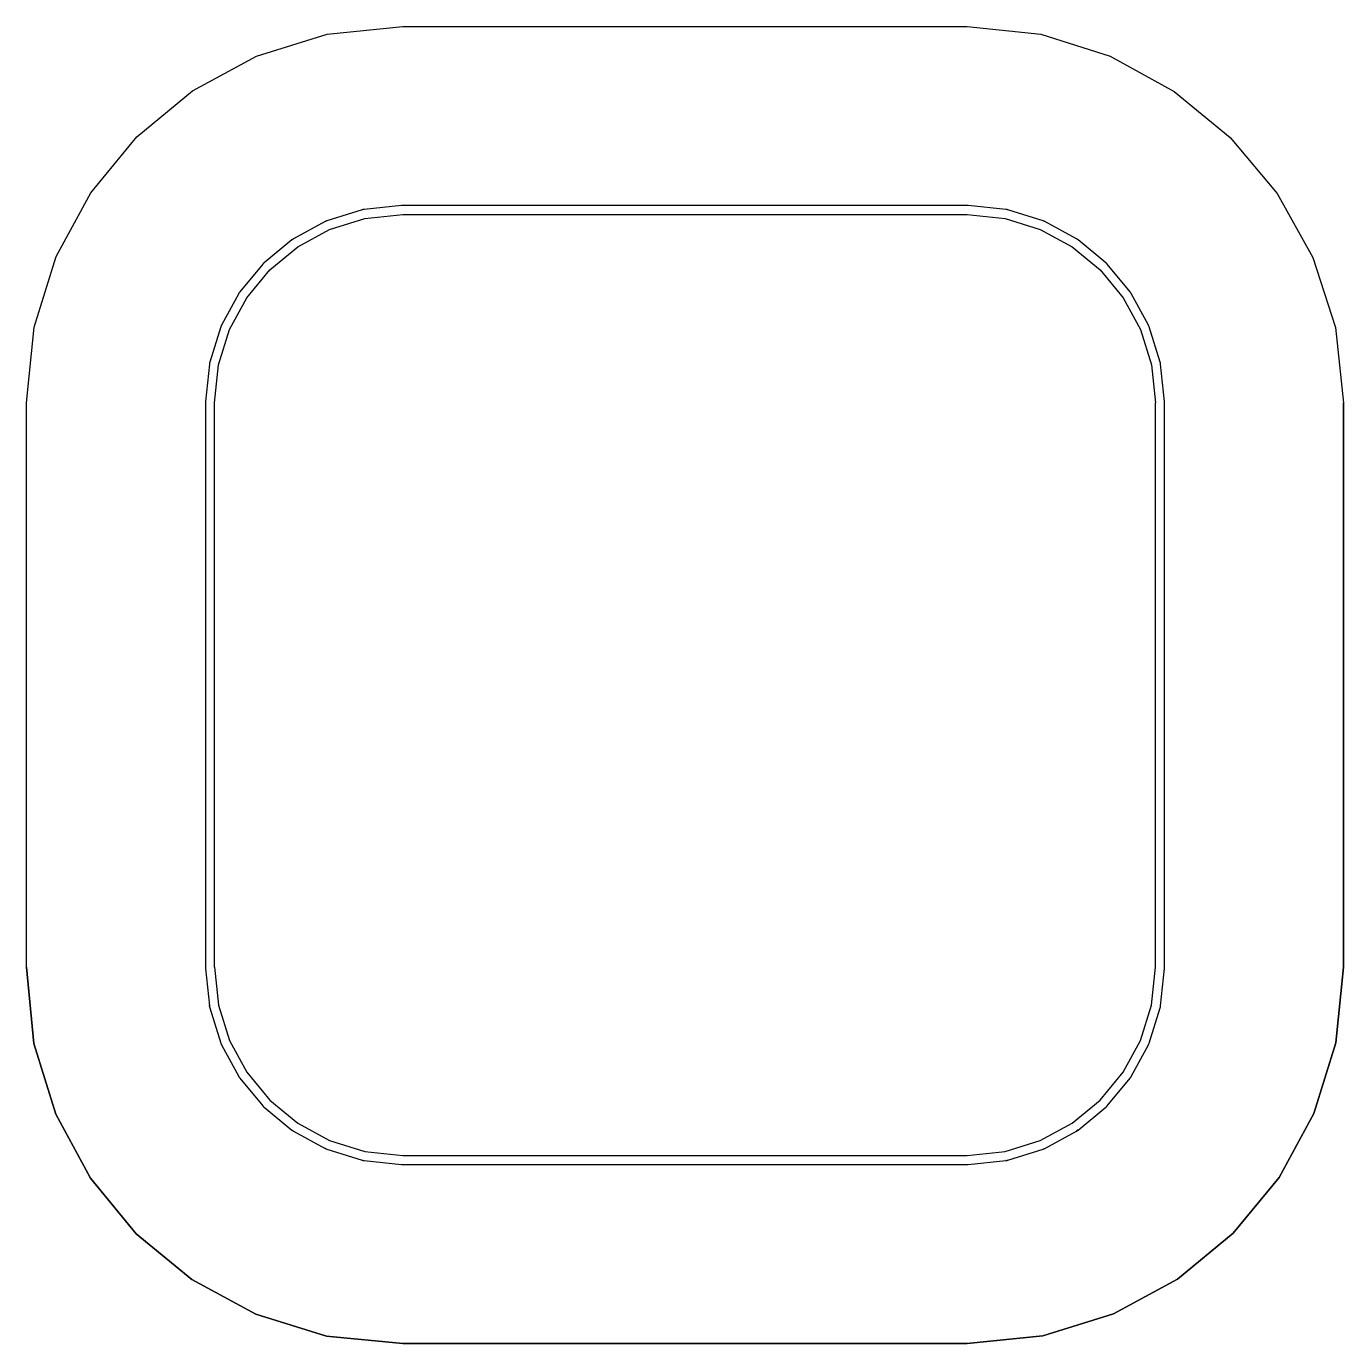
# Model space of a CAD drawing. Header units: millimetres. Extents: x 41 to 259, y 19 to 198.
# Drawn here: x 238.233 to 239.217, y 44.672 to 45.657 of the extents above; entities that cross this region are included whole.
import ezdxf

# ---------------------------------------------------------------- set-up
doc = ezdxf.new("R2010")
doc.units = ezdxf.units.MM
doc.layers.add('Mechanical13', color=56, linetype='Continuous')

msp = doc.modelspace()

# ---------------------------------------------------------------- linework, layer by layer
at = {"layer": 'Mechanical13'}
for p, q in [((238.45781, 45.65077), (238.51431, 45.65652)), ((238.45781, 45.65077), (238.51431, 45.65652)), ((238.51431, 45.65652), (238.93616, 45.65652)), ((238.51431, 45.65652), (238.93616, 45.65652)), ((238.93616, 45.65652), (238.99104, 45.65072)), ((238.93616, 45.65652), (238.99104, 45.65072)), ((238.40511, 45.63432), (238.45781, 45.65077)), ((238.40511, 45.63432), (238.45781, 45.65077)), ((238.99104, 45.65072), (239.04299, 45.63412)), ((238.99104, 45.65072), (239.04299, 45.63412)), ((238.35736, 45.60832), (238.40511, 45.63432)), ((238.35736, 45.60832), (238.40511, 45.63432)), ((239.04299, 45.63412), (239.09066, 45.60795)), ((239.04299, 45.63412), (239.09066, 45.60795)), ((238.31569, 45.57392), (238.35736, 45.60832)), ((238.31569, 45.57392), (238.35736, 45.60832)), ((239.09066, 45.60795), (239.13269, 45.57337)), ((239.09066, 45.60795), (239.13269, 45.57337)), ((238.28129, 45.53224), (238.31569, 45.57392)), ((238.28129, 45.53224), (238.31569, 45.57392)), ((239.13269, 45.57337), (239.16774, 45.53162)), ((239.13269, 45.57337), (239.16774, 45.53162)), ((238.25529, 45.48449), (238.28129, 45.53224)), ((238.25529, 45.48449), (238.28129, 45.53224)), ((239.16774, 45.53162), (239.19444, 45.48389)), ((239.16774, 45.53162), (239.19444, 45.48389)), ((238.48406, 45.51945), (238.45771, 45.51122)), ((238.48406, 45.51945), (238.45771, 45.51122)), ((238.48422, 45.51949), (238.48406, 45.51944)), ((238.48422, 45.51949), (238.48406, 45.51944)), ((238.48406, 45.51944), (238.48406, 45.51945)), ((238.48406, 45.51944), (238.48406, 45.51945)), ((238.48455, 45.51958), (238.48422, 45.51949)), ((238.48455, 45.51958), (238.48422, 45.51949)), ((238.48488, 45.51965), (238.48455, 45.51958)), ((238.48488, 45.51965), (238.48455, 45.51958)), ((238.48521, 45.5197), (238.48488, 45.51965)), ((238.48521, 45.5197), (238.48488, 45.51965)), ((238.48538, 45.51972), (238.48521, 45.5197)), ((238.48533, 45.51971), (238.48521, 45.5197)), ((238.48526, 45.5197), (238.48538, 45.51972)), ((238.48529, 45.51971), (238.48526, 45.5197)), ((238.48529, 45.51971), (238.48526, 45.5197)), ((238.48526, 45.5197), (238.48533, 45.51971)), ((238.48526, 45.5197), (238.48526, 45.5197)), ((238.48535, 45.51971), (238.48529, 45.51971)), ((238.48533, 45.51971), (238.48529, 45.51971)), ((238.48533, 45.51971), (238.48538, 45.51972)), ((238.48538, 45.51972), (238.48533, 45.51971)), ((238.48535, 45.51971), (238.48533, 45.51971)), ((238.48533, 45.51971), (238.48533, 45.51971)), ((238.48541, 45.51972), (238.48535, 45.51971)), ((238.48538, 45.51972), (238.48535, 45.51971)), ((238.48541, 45.51972), (238.48538, 45.51972)), ((238.48538, 45.51972), (238.48538, 45.51972)), ((238.48538, 45.51972), (238.48538, 45.51972)), ((238.48538, 45.51972), (238.48538, 45.51972)), ((238.48547, 45.51972), (238.48541, 45.51972)), ((238.48547, 45.51972), (238.48541, 45.51972)), ((238.4855, 45.51973), (238.48547, 45.51972)), ((238.4855, 45.51973), (238.48547, 45.51972)), ((238.51351, 45.52258), (238.4855, 45.51973)), ((238.51351, 45.52258), (238.4855, 45.51973)), ((238.48606, 45.51302), (238.51431, 45.51589)), ((238.51363, 45.52259), (238.51351, 45.52258)), ((238.51363, 45.52259), (238.51351, 45.52258)), ((238.51372, 45.5226), (238.51363, 45.52259)), ((238.51372, 45.5226), (238.51363, 45.52259)), ((238.51363, 45.52259), (238.51363, 45.52259)), ((238.51363, 45.52259), (238.51363, 45.52259)), ((238.51389, 45.52261), (238.51372, 45.5226)), ((238.51389, 45.52261), (238.51372, 45.5226)), ((238.51406, 45.52262), (238.51389, 45.52261)), ((238.51406, 45.52262), (238.51389, 45.52261)), ((238.51423, 45.52262), (238.51406, 45.52262)), ((238.51423, 45.52262), (238.51406, 45.52262)), ((238.51431, 45.52262), (238.51423, 45.52262)), ((238.93625, 45.52262), (238.51423, 45.52262)), ((238.93616, 45.52262), (238.51431, 45.52262)), ((238.51431, 45.51589), (238.93616, 45.51589)), ((238.93625, 45.52262), (238.93616, 45.52262)), ((238.93616, 45.52262), (238.93616, 45.52262)), ((238.93616, 45.51589), (238.96441, 45.51302)), ((238.93642, 45.52262), (238.93625, 45.52262)), ((238.93642, 45.52262), (238.93625, 45.52262)), ((238.93659, 45.52261), (238.93642, 45.52262)), ((238.93659, 45.52261), (238.93642, 45.52262)), ((238.93676, 45.5226), (238.93659, 45.52261)), ((238.93673, 45.5226), (238.93659, 45.52261)), ((238.93675, 45.5226), (238.93672, 45.5226)), ((238.93672, 45.5226), (238.93673, 45.5226)), ((238.93673, 45.5226), (238.93672, 45.5226)), ((238.93672, 45.5226), (238.93673, 45.5226)), ((238.93673, 45.5226), (238.93684, 45.52259)), ((238.93675, 45.5226), (238.93673, 45.5226)), ((238.93673, 45.5226), (238.93676, 45.5226)), ((238.93684, 45.52259), (238.93673, 45.5226)), ((238.93681, 45.52259), (238.93675, 45.5226)), ((238.93681, 45.52259), (238.93675, 45.5226)), ((238.93684, 45.52259), (238.93676, 45.5226)), ((238.93676, 45.5226), (238.93684, 45.52259)), ((238.93687, 45.52259), (238.93681, 45.52259)), ((238.93687, 45.52259), (238.93681, 45.52259)), ((238.93693, 45.52258), (238.93687, 45.52259)), ((238.93693, 45.52258), (238.93687, 45.52259)), ((238.93696, 45.52258), (238.93693, 45.52258)), ((238.93696, 45.52258), (238.93693, 45.52258)), ((238.96498, 45.51973), (238.93696, 45.52258)), ((238.96498, 45.51973), (238.93696, 45.52258)), ((238.96509, 45.51972), (238.96498, 45.51973)), ((238.96509, 45.51972), (238.96498, 45.51973)), ((238.96526, 45.5197), (238.96509, 45.51972)), ((238.96509, 45.51972), (238.96509, 45.51972)), ((238.96526, 45.5197), (238.96509, 45.51972)), ((238.9656, 45.51965), (238.96526, 45.5197)), ((238.9656, 45.51965), (238.96526, 45.5197)), ((238.96593, 45.51958), (238.9656, 45.51965)), ((238.96593, 45.51958), (238.9656, 45.51965)), ((238.96626, 45.51949), (238.96593, 45.51958)), ((238.96626, 45.51949), (238.96593, 45.51958)), ((238.96642, 45.51944), (238.96626, 45.51949)), ((238.96642, 45.51944), (238.96626, 45.51949)), ((238.99277, 45.51122), (238.96642, 45.51944)), ((238.99277, 45.51122), (238.96642, 45.51944)), ((238.45639, 45.51065), (238.43272, 45.49776)), ((238.45639, 45.51065), (238.43272, 45.49776)), ((238.4565, 45.5107), (238.45639, 45.51065)), ((238.4565, 45.5107), (238.45639, 45.51065)), ((238.45664, 45.51078), (238.45649, 45.5107)), ((238.45664, 45.51078), (238.45649, 45.5107)), ((238.45649, 45.5107), (238.4565, 45.5107)), ((238.45649, 45.5107), (238.4565, 45.5107)), ((238.45693, 45.51092), (238.45664, 45.51078)), ((238.45693, 45.51092), (238.45664, 45.51078)), ((238.45724, 45.51105), (238.45693, 45.51092)), ((238.45724, 45.51105), (238.45693, 45.51092)), ((238.45755, 45.51117), (238.45724, 45.51105)), ((238.45755, 45.51117), (238.45724, 45.51105)), ((238.45771, 45.51122), (238.45755, 45.51117)), ((238.45771, 45.51122), (238.45755, 45.51117)), ((238.45971, 45.50479), (238.48606, 45.51302)), ((238.96441, 45.51302), (238.99076, 45.50479)), ((238.99292, 45.51117), (238.99277, 45.51122)), ((238.99277, 45.51122), (238.99277, 45.51122)), ((238.99292, 45.51117), (238.99277, 45.51122)), ((238.99277, 45.51122), (238.99277, 45.51122)), ((238.99323, 45.51105), (238.99292, 45.51117)), ((238.99323, 45.51105), (238.99292, 45.51117)), ((238.99354, 45.51092), (238.99323, 45.51105)), ((238.99354, 45.51092), (238.99323, 45.51105)), ((238.99383, 45.51078), (238.99354, 45.51092)), ((238.99383, 45.51078), (238.99354, 45.51092)), ((238.99398, 45.5107), (238.99383, 45.51078)), ((238.99387, 45.51076), (238.99383, 45.51078)), ((238.9939, 45.51075), (238.99387, 45.51076)), ((238.99387, 45.51076), (238.99387, 45.51076)), ((238.99387, 45.51076), (238.99398, 45.5107)), ((238.99398, 45.5107), (238.99387, 45.51076)), ((238.99387, 45.51076), (238.99387, 45.51076)), ((238.99387, 45.51076), (238.99395, 45.51072)), ((238.9939, 45.51075), (238.99387, 45.51076)), ((238.99387, 45.51076), (238.99387, 45.51076)), ((238.99395, 45.51072), (238.9939, 45.51075)), ((238.99395, 45.51072), (238.9939, 45.51075)), ((238.99401, 45.51069), (238.99395, 45.51072)), ((238.99401, 45.51069), (238.99395, 45.51072)), ((238.99395, 45.51072), (238.99398, 45.5107)), ((238.99395, 45.51072), (238.99395, 45.51072)), ((238.99395, 45.51072), (238.99395, 45.51072)), ((238.99395, 45.51072), (238.99395, 45.51072)), ((238.99406, 45.51066), (238.99401, 45.51069)), ((238.99406, 45.51066), (238.99401, 45.51069)), ((238.99408, 45.51065), (238.99406, 45.51066)), ((238.99408, 45.51065), (238.99406, 45.51066)), ((239.01775, 45.49776), (238.99408, 45.51065)), ((239.01775, 45.49776), (238.99408, 45.51065)), ((238.43155, 45.49698), (238.41073, 45.47978)), ((238.43155, 45.49698), (238.41073, 45.47978)), ((238.43167, 45.49708), (238.43155, 45.49698)), ((238.43167, 45.49708), (238.43155, 45.49698)), ((238.43155, 45.49698), (238.43155, 45.49698)), ((238.43155, 45.49698), (238.43155, 45.49698)), ((238.43193, 45.49728), (238.43167, 45.49708)), ((238.43193, 45.49728), (238.43167, 45.49708)), ((238.4322, 45.49746), (238.43193, 45.49728)), ((238.4322, 45.49746), (238.43193, 45.49728)), ((238.43247, 45.49763), (238.4322, 45.49746)), ((238.43247, 45.49763), (238.4322, 45.49746)), ((238.43262, 45.4977), (238.43247, 45.49763)), ((238.43253, 45.49766), (238.43247, 45.49763)), ((238.43251, 45.49765), (238.43262, 45.4977)), ((238.43256, 45.49767), (238.43251, 45.49765)), ((238.43254, 45.49766), (238.43251, 45.49765)), ((238.43251, 45.49765), (238.43253, 45.49766)), ((238.43251, 45.49765), (238.43251, 45.49765)), ((238.43253, 45.49766), (238.43255, 45.49767)), ((238.43254, 45.49766), (238.43253, 45.49766)), ((238.43259, 45.49769), (238.43254, 45.49766)), ((238.43255, 45.49767), (238.43254, 45.49766)), ((238.43262, 45.4977), (238.43255, 45.49767)), ((238.43255, 45.49767), (238.43256, 45.49767)), ((238.43256, 45.49767), (238.43262, 45.4977)), ((238.43259, 45.49769), (238.43256, 45.49767)), ((238.43264, 45.49772), (238.43259, 45.49769)), ((238.43264, 45.49772), (238.43259, 45.49769)), ((238.4327, 45.49775), (238.43264, 45.49772)), ((238.4327, 45.49775), (238.43264, 45.49772)), ((238.43272, 45.49776), (238.4327, 45.49775)), ((238.43272, 45.49776), (238.4327, 45.49775)), ((238.43584, 45.49179), (238.45971, 45.50479)), ((238.99076, 45.50479), (239.01464, 45.49179)), ((239.01786, 45.4977), (239.01775, 45.49776)), ((239.01786, 45.4977), (239.01775, 45.49776)), ((239.01798, 45.49763), (239.01786, 45.4977)), ((239.01786, 45.4977), (239.01786, 45.4977)), ((239.01798, 45.49763), (239.01786, 45.4977)), ((239.01823, 45.49748), (239.01798, 45.49763)), ((239.01823, 45.49748), (239.01798, 45.49763)), ((239.01848, 45.49732), (239.01823, 45.49748)), ((239.01848, 45.49732), (239.01823, 45.49748)), ((239.01872, 45.49715), (239.01848, 45.49732)), ((239.01872, 45.49715), (239.01848, 45.49732)), ((239.01883, 45.49706), (239.01872, 45.49715)), ((239.01883, 45.49706), (239.01872, 45.49715)), ((239.01885, 45.49704), (239.01883, 45.49706)), ((239.01885, 45.49704), (239.01883, 45.49706)), ((239.0189, 45.497), (239.01885, 45.49704)), ((239.0189, 45.497), (239.01885, 45.49704)), ((239.01894, 45.49697), (239.0189, 45.497)), ((239.01894, 45.49697), (239.0189, 45.497)), ((239.01898, 45.49693), (239.01894, 45.49697)), ((239.01898, 45.49693), (239.01894, 45.49697)), ((239.01901, 45.49691), (239.01898, 45.49693)), ((239.01901, 45.49691), (239.01898, 45.49693)), ((239.03968, 45.47986), (239.01901, 45.49691)), ((239.03968, 45.47986), (239.01901, 45.49691)), ((238.41501, 45.4746), (238.43584, 45.49179)), ((239.01464, 45.49179), (239.03549, 45.4746)), ((238.23884, 45.43179), (238.25529, 45.48449)), ((238.23884, 45.43179), (238.25529, 45.48449)), ((238.40983, 45.47888), (238.39262, 45.45805)), ((238.40983, 45.47888), (238.39262, 45.45805)), ((238.40993, 45.479), (238.40983, 45.47888)), ((238.40993, 45.479), (238.40983, 45.47888)), ((238.40983, 45.47888), (238.40983, 45.47888)), ((238.40983, 45.47888), (238.40983, 45.47888)), ((238.41014, 45.47924), (238.40993, 45.479)), ((238.41014, 45.47924), (238.40993, 45.479)), ((238.41037, 45.47947), (238.41014, 45.47924)), ((238.41037, 45.47947), (238.41014, 45.47924)), ((238.4106, 45.47968), (238.41037, 45.47947)), ((238.4106, 45.47968), (238.41037, 45.47947)), ((238.41073, 45.47978), (238.4106, 45.47968)), ((238.41073, 45.47978), (238.4106, 45.47968)), ((239.03977, 45.47979), (239.03968, 45.47986)), ((239.03977, 45.47979), (239.03968, 45.47986)), ((239.03988, 45.4797), (239.03977, 45.47979)), ((239.03977, 45.47979), (239.03977, 45.47979)), ((239.03988, 45.4797), (239.03977, 45.47979)), ((239.0401, 45.4795), (239.03988, 45.4797)), ((239.0401, 45.4795), (239.03988, 45.4797)), ((239.0403, 45.4793), (239.0401, 45.4795)), ((239.0403, 45.4793), (239.0401, 45.4795)), ((239.0405, 45.47909), (239.0403, 45.4793)), ((239.0405, 45.47909), (239.0403, 45.4793)), ((239.04059, 45.47898), (239.0405, 45.47909)), ((239.04059, 45.47898), (239.0405, 45.47909)), ((239.04061, 45.47896), (239.04059, 45.47898)), ((239.04061, 45.47896), (239.04059, 45.47898)), ((239.04066, 45.47891), (239.04061, 45.47896)), ((239.04066, 45.47891), (239.04061, 45.47896)), ((239.0407, 45.47885), (239.04066, 45.47891)), ((239.0407, 45.47885), (239.04066, 45.47891)), ((239.04074, 45.4788), (239.0407, 45.47885)), ((239.04074, 45.4788), (239.0407, 45.47885)), ((239.04076, 45.47878), (239.04074, 45.4788)), ((239.04076, 45.47878), (239.04074, 45.4788)), ((239.05779, 45.45816), (239.04076, 45.47878)), ((239.05779, 45.45816), (239.04076, 45.47878)), ((239.19444, 45.48389), (239.21144, 45.43137)), ((239.19444, 45.48389), (239.21144, 45.43137)), ((238.39781, 45.45377), (238.41501, 45.4746)), ((239.03549, 45.4746), (239.05269, 45.45377)), ((238.39184, 45.45688), (238.37896, 45.43322)), ((238.39184, 45.45688), (238.37896, 45.43322)), ((238.3919, 45.45699), (238.39184, 45.45688)), ((238.3919, 45.45699), (238.39184, 45.45688)), ((238.39198, 45.45713), (238.3919, 45.45699)), ((238.39198, 45.45713), (238.3919, 45.45699)), ((238.3919, 45.45699), (238.3919, 45.45699)), ((238.3919, 45.45699), (238.3919, 45.45699)), ((238.39215, 45.4574), (238.39198, 45.45713)), ((238.39215, 45.4574), (238.39198, 45.45713)), ((238.39233, 45.45767), (238.39215, 45.4574)), ((238.39233, 45.45767), (238.39215, 45.4574)), ((238.39252, 45.45793), (238.39233, 45.45767)), ((238.39252, 45.45793), (238.39233, 45.45767)), ((238.39262, 45.45805), (238.39252, 45.45793)), ((238.39262, 45.45805), (238.39252, 45.45793)), ((239.05788, 45.45805), (239.05779, 45.45816)), ((239.05788, 45.45805), (239.05779, 45.45816)), ((239.05797, 45.45794), (239.05788, 45.45805)), ((239.05788, 45.45805), (239.05788, 45.45805)), ((239.05797, 45.45794), (239.05788, 45.45805)), ((239.05815, 45.45771), (239.05797, 45.45794)), ((239.05815, 45.45771), (239.05797, 45.45794)), ((239.05831, 45.45747), (239.05815, 45.45771)), ((239.05831, 45.45747), (239.05815, 45.45771)), ((239.05847, 45.45722), (239.05831, 45.45747)), ((239.05847, 45.45722), (239.05831, 45.45747)), ((239.05854, 45.45709), (239.05847, 45.45722)), ((239.05854, 45.45709), (239.05847, 45.45722)), ((239.05855, 45.45707), (239.05854, 45.45709)), ((239.05855, 45.45707), (239.05854, 45.45709)), ((239.05858, 45.45701), (239.05855, 45.45707)), ((239.05858, 45.45701), (239.05855, 45.45707)), ((239.05861, 45.45696), (239.05858, 45.45701)), ((239.05861, 45.45696), (239.05858, 45.45701)), ((239.05864, 45.45691), (239.05861, 45.45696)), ((239.05864, 45.45691), (239.05861, 45.45696)), ((239.05865, 45.45688), (239.05864, 45.45691)), ((239.05865, 45.45688), (239.05864, 45.45691)), ((239.07154, 45.43322), (239.05865, 45.45688)), ((239.07154, 45.43322), (239.05865, 45.45688)), ((238.38481, 45.42989), (238.39781, 45.45377)), ((239.05269, 45.45377), (239.06569, 45.42989)), ((238.23309, 45.37529), (238.23884, 45.43179)), ((238.23309, 45.37529), (238.23884, 45.43179)), ((238.37839, 45.4319), (238.37016, 45.40555)), ((238.37839, 45.4319), (238.37016, 45.40555)), ((238.37659, 45.40354), (238.38481, 45.42989)), ((238.37844, 45.43206), (238.37839, 45.4319)), ((238.37844, 45.43206), (238.37839, 45.4319)), ((238.37839, 45.4319), (238.37839, 45.4319)), ((238.37839, 45.4319), (238.37839, 45.4319)), ((238.37855, 45.43237), (238.37844, 45.43206)), ((238.37855, 45.43237), (238.37844, 45.43206)), ((238.37868, 45.43267), (238.37855, 45.43237)), ((238.37868, 45.43267), (238.37855, 45.43237)), ((238.37882, 45.43297), (238.37868, 45.43267)), ((238.37882, 45.43297), (238.37868, 45.43267)), ((238.3789, 45.43311), (238.37882, 45.43297)), ((238.37889, 45.43308), (238.37882, 45.43297)), ((238.37885, 45.43301), (238.3789, 45.43311)), ((238.37889, 45.4331), (238.37885, 45.43301)), ((238.37886, 45.43303), (238.37885, 45.43301)), ((238.37885, 45.43301), (238.37886, 45.43303)), ((238.37885, 45.43301), (238.37885, 45.43301)), ((238.37889, 45.43308), (238.37886, 45.43303)), ((238.37886, 45.43303), (238.37889, 45.43308)), ((238.37892, 45.43314), (238.37889, 45.43308)), ((238.37892, 45.43314), (238.37889, 45.4331)), ((238.37889, 45.4331), (238.3789, 45.43311)), ((238.3789, 45.43311), (238.37889, 45.43309)), ((238.37889, 45.43309), (238.37889, 45.4331)), ((238.37889, 45.43308), (238.37889, 45.43309)), ((238.37889, 45.43309), (238.37889, 45.43308)), ((238.37889, 45.43308), (238.37889, 45.43308)), ((238.37894, 45.43319), (238.37892, 45.43314)), ((238.37894, 45.43319), (238.37892, 45.43314)), ((238.37896, 45.43322), (238.37894, 45.43319)), ((238.37896, 45.43322), (238.37894, 45.43319)), ((239.06569, 45.42989), (239.07391, 45.40354)), ((239.0716, 45.43311), (239.07154, 45.43322)), ((239.0716, 45.43311), (239.07154, 45.43322)), ((239.07168, 45.43297), (239.0716, 45.43311)), ((239.0716, 45.43311), (239.0716, 45.43311)), ((239.07168, 45.43297), (239.0716, 45.43311)), ((239.07182, 45.43267), (239.07168, 45.43297)), ((239.07182, 45.43267), (239.07168, 45.43297)), ((239.07195, 45.43237), (239.07182, 45.43267)), ((239.07195, 45.43237), (239.07182, 45.43267)), ((239.07206, 45.43206), (239.07195, 45.43237)), ((239.07206, 45.43206), (239.07195, 45.43237)), ((239.07211, 45.4319), (239.07206, 45.43206)), ((239.07211, 45.4319), (239.07206, 45.43206)), ((239.08034, 45.40555), (239.07211, 45.4319)), ((239.08034, 45.40555), (239.07211, 45.4319)), ((239.21144, 45.43137), (239.21741, 45.37529)), ((239.21144, 45.43137), (239.21741, 45.37529)), ((238.36988, 45.40411), (238.36703, 45.37609)), ((238.36988, 45.40411), (238.36703, 45.37609)), ((238.36989, 45.40419), (238.36988, 45.40414)), ((238.36989, 45.40419), (238.36988, 45.40414)), ((238.36988, 45.40414), (238.36988, 45.40411)), ((238.36988, 45.40414), (238.36988, 45.40411)), ((238.36988, 45.40411), (238.36988, 45.40411)), ((238.36988, 45.40411), (238.36988, 45.40411)), ((238.36991, 45.40439), (238.36989, 45.40422)), ((238.36989, 45.40422), (238.3699, 45.40434)), ((238.3699, 45.40434), (238.36989, 45.40422)), ((238.3699, 45.40431), (238.36989, 45.40425)), ((238.36989, 45.40423), (238.3699, 45.40428)), ((238.3699, 45.40428), (238.36989, 45.40425)), ((238.36989, 45.40425), (238.36989, 45.40419)), ((238.36989, 45.40425), (238.36989, 45.40423)), ((238.36989, 45.40423), (238.36989, 45.40422)), ((238.36989, 45.40422), (238.36989, 45.40423)), ((238.36989, 45.40422), (238.36989, 45.40422)), ((238.36989, 45.40422), (238.36989, 45.40422)), ((238.36989, 45.40422), (238.36989, 45.40419)), ((238.36989, 45.40422), (238.36989, 45.40422)), ((238.36991, 45.40439), (238.3699, 45.40428)), ((238.3699, 45.40434), (238.3699, 45.40431)), ((238.3699, 45.40431), (238.3699, 45.40434)), ((238.3699, 45.40428), (238.3699, 45.40431)), ((238.36996, 45.40473), (238.36991, 45.40439)), ((238.36996, 45.40473), (238.36991, 45.40439)), ((238.37003, 45.40506), (238.36996, 45.40473)), ((238.37003, 45.40506), (238.36996, 45.40473)), ((238.37011, 45.40539), (238.37003, 45.40506)), ((238.37011, 45.40539), (238.37003, 45.40506)), ((238.37016, 45.40555), (238.37011, 45.40539)), ((238.37016, 45.40555), (238.37011, 45.40539)), ((238.37371, 45.37529), (238.37659, 45.40354)), ((239.07391, 45.40354), (239.07679, 45.37529)), ((239.08039, 45.40539), (239.08034, 45.40555)), ((239.08034, 45.40555), (239.08034, 45.40555)), ((239.08039, 45.40539), (239.08034, 45.40555)), ((239.08034, 45.40555), (239.08034, 45.40555)), ((239.08047, 45.40506), (239.08039, 45.40539)), ((239.08047, 45.40506), (239.08039, 45.40539)), ((239.08054, 45.40473), (239.08047, 45.40506)), ((239.08054, 45.40473), (239.08047, 45.40506)), ((239.08059, 45.40439), (239.08054, 45.40473)), ((239.08059, 45.40439), (239.08054, 45.40473)), ((239.08061, 45.40422), (239.08059, 45.40439)), ((239.08061, 45.40422), (239.08059, 45.40439)), ((239.08062, 45.40411), (239.08061, 45.40422)), ((239.08062, 45.40411), (239.08061, 45.40422)), ((239.08347, 45.37609), (239.08062, 45.40411)), ((239.08347, 45.37609), (239.08062, 45.40411)), ((238.23309, 44.95342), (238.23309, 45.37529)), ((238.23309, 44.95342), (238.23309, 45.37529)), ((238.36699, 45.37555), (238.36698, 45.37538)), ((238.36699, 45.37555), (238.36698, 45.37538)), ((238.36698, 45.37538), (238.36698, 45.37529)), ((238.36698, 45.37538), (238.36698, 45.37529)), ((238.36698, 45.37529), (238.36698, 45.37529)), ((238.36698, 45.37529), (238.36698, 44.95342)), ((238.36698, 45.37529), (238.36698, 44.95342)), ((238.367, 45.37572), (238.36699, 45.37555)), ((238.367, 45.37572), (238.36699, 45.37555)), ((238.36701, 45.37589), (238.367, 45.37572)), ((238.36701, 45.37589), (238.367, 45.37572)), ((238.36702, 45.37597), (238.36701, 45.37589)), ((238.36702, 45.37597), (238.36701, 45.37589)), ((238.36703, 45.37609), (238.36702, 45.37597)), ((238.36703, 45.37609), (238.36702, 45.37597)), ((238.37371, 44.95342), (238.37371, 45.37529)), ((239.07679, 44.95342), (239.07679, 45.37529)), ((239.08348, 45.37597), (239.08347, 45.37609)), ((239.08348, 45.37597), (239.08347, 45.37609)), ((239.08349, 45.37589), (239.08348, 45.37597)), ((239.08348, 45.37597), (239.08348, 45.37597)), ((239.08349, 45.37589), (239.08348, 45.37597)), ((239.0835, 45.37572), (239.08349, 45.37589)), ((239.0835, 45.37572), (239.08349, 45.37589)), ((239.08351, 45.37555), (239.0835, 45.37572)), ((239.08351, 45.37555), (239.0835, 45.37572)), ((239.08352, 45.37538), (239.08351, 45.37555)), ((239.08352, 45.37538), (239.08351, 45.37555)), ((239.08352, 45.37529), (239.08352, 45.37538)), ((239.08352, 45.37529), (239.08352, 45.37538)), ((239.08352, 44.95342), (239.08352, 45.37529)), ((239.08352, 44.95342), (239.08352, 45.37529)), ((239.21741, 44.95342), (239.21741, 45.37529)), ((239.21741, 45.37529), (239.21741, 44.95342)), ((238.23309, 44.95342), (238.23876, 44.89652)), ((238.23876, 44.89652), (238.23309, 44.95342)), ((238.36698, 44.95342), (238.36698, 44.95333)), ((238.36698, 44.95342), (238.36698, 44.95333)), ((238.36698, 44.95333), (238.36699, 44.95316)), ((238.36698, 44.95333), (238.36699, 44.95316)), ((238.36699, 44.95316), (238.367, 44.95299)), ((238.36699, 44.95316), (238.367, 44.95299)), ((238.367, 44.95299), (238.36701, 44.95282)), ((238.367, 44.95299), (238.36701, 44.95285)), ((238.36702, 44.95274), (238.36701, 44.95286)), ((238.36701, 44.95286), (238.36701, 44.95283)), ((238.36701, 44.95285), (238.36701, 44.95286)), ((238.36701, 44.95286), (238.36701, 44.95285)), ((238.36701, 44.95285), (238.36702, 44.95274)), ((238.36701, 44.95283), (238.36701, 44.95285)), ((238.36701, 44.95285), (238.36701, 44.95282)), ((238.36701, 44.95285), (238.36701, 44.95285)), ((238.36701, 44.95283), (238.36701, 44.95277)), ((238.36701, 44.95277), (238.36701, 44.95283)), ((238.36701, 44.95282), (238.36702, 44.95274)), ((238.36701, 44.95282), (238.36702, 44.95274)), ((238.36701, 44.95277), (238.36702, 44.95271)), ((238.36702, 44.95274), (238.36701, 44.95277)), ((238.36702, 44.95274), (238.36702, 44.95274)), ((238.36702, 44.95274), (238.36702, 44.95274)), ((238.36702, 44.95274), (238.36702, 44.95274)), ((238.36702, 44.95274), (238.36702, 44.95271)), ((238.36702, 44.95271), (238.36703, 44.95265)), ((238.36702, 44.95271), (238.36703, 44.95265)), ((238.36703, 44.95265), (238.36703, 44.95262)), ((238.36703, 44.95265), (238.36703, 44.95262)), ((238.36703, 44.95262), (238.36703, 44.95262)), ((238.36703, 44.95262), (238.36988, 44.92461)), ((238.36703, 44.95262), (238.36703, 44.95262)), ((238.36703, 44.95262), (238.36988, 44.92461)), ((238.37371, 44.95342), (238.37659, 44.92517)), ((239.07391, 44.92517), (239.07679, 44.95342)), ((239.08062, 44.92461), (239.08347, 44.95262)), ((239.08062, 44.92461), (239.08347, 44.95262)), ((239.08347, 44.95262), (239.08348, 44.95274)), ((239.08347, 44.95262), (239.08348, 44.95274)), ((239.08348, 44.95274), (239.08349, 44.95282)), ((239.08348, 44.95274), (239.08349, 44.95282)), ((239.08349, 44.95282), (239.0835, 44.95299)), ((239.08349, 44.95282), (239.0835, 44.95299)), ((239.0835, 44.95299), (239.08351, 44.95316)), ((239.0835, 44.95299), (239.08351, 44.95316)), ((239.08351, 44.95316), (239.08352, 44.95333)), ((239.08351, 44.95316), (239.08352, 44.95333)), ((239.08352, 44.95333), (239.08352, 44.95342)), ((239.08352, 44.95342), (239.08352, 44.95342)), ((239.08352, 44.95333), (239.08352, 44.95342)), ((239.21166, 44.89692), (239.21741, 44.95342)), ((239.21741, 44.95342), (239.21166, 44.89692)), ((238.36988, 44.92461), (238.36986, 44.92517)), ((238.36986, 44.92517), (238.36986, 44.92517)), ((238.36986, 44.92517), (238.36988, 44.92461)), ((238.36988, 44.92461), (238.36989, 44.92449)), ((238.3699, 44.92437), (238.36988, 44.92461)), ((238.36988, 44.92461), (238.36988, 44.92461)), ((238.36988, 44.92461), (238.36989, 44.92449)), ((238.36988, 44.92461), (238.36989, 44.92449)), ((238.36988, 44.92461), (238.36989, 44.92449)), ((238.3699, 44.92437), (238.36988, 44.92461)), ((238.37659, 44.92517), (238.38481, 44.89882)), ((239.06569, 44.89882), (239.07391, 44.92517)), ((239.08061, 44.92449), (239.08062, 44.92461)), ((239.08061, 44.92449), (239.08062, 44.92461)), ((238.36989, 44.92449), (238.3699, 44.92437)), ((238.36989, 44.92449), (238.36991, 44.92432)), ((238.36989, 44.92449), (238.36991, 44.92432)), ((238.36989, 44.92449), (238.3699, 44.92437)), ((238.36991, 44.92432), (238.36996, 44.92398)), ((238.36991, 44.92432), (238.36996, 44.92398)), ((238.36996, 44.92398), (238.37003, 44.92365)), ((238.36996, 44.92398), (238.37003, 44.92365)), ((238.37003, 44.92365), (238.37011, 44.92332)), ((238.37003, 44.92365), (238.37011, 44.92332)), ((238.37011, 44.92332), (238.37016, 44.92316)), ((238.37011, 44.92332), (238.37016, 44.92316)), ((238.37016, 44.92316), (238.37016, 44.92316)), ((238.37016, 44.92316), (238.37839, 44.89681)), ((238.37016, 44.92316), (238.37839, 44.89681)), ((239.07211, 44.89681), (239.08034, 44.92316)), ((239.07211, 44.89681), (239.08034, 44.92316)), ((239.08034, 44.92316), (239.08039, 44.92332)), ((239.08034, 44.92316), (239.08039, 44.92332)), ((239.08039, 44.92332), (239.08047, 44.92365)), ((239.08039, 44.92332), (239.08047, 44.92365)), ((239.08047, 44.92365), (239.08054, 44.92398)), ((239.08047, 44.92365), (239.08054, 44.92398)), ((239.08054, 44.92398), (239.08059, 44.92432)), ((239.08054, 44.92398), (239.08059, 44.92432)), ((239.08059, 44.92432), (239.08061, 44.92449)), ((239.08059, 44.92432), (239.08061, 44.92449)), ((239.08061, 44.92449), (239.08061, 44.92449)), ((239.08061, 44.92449), (239.08061, 44.92449)), ((238.23876, 44.89652), (238.25509, 44.84365)), ((238.25509, 44.84365), (238.23876, 44.89652)), ((238.37839, 44.89681), (238.37844, 44.89666)), ((238.37839, 44.89681), (238.37844, 44.89666)), ((238.37844, 44.89666), (238.37855, 44.89635)), ((238.37844, 44.89666), (238.37855, 44.89635)), ((238.37855, 44.89635), (238.37868, 44.89604)), ((238.37855, 44.89635), (238.37868, 44.89604)), ((238.37868, 44.89604), (238.37882, 44.89574)), ((238.37868, 44.89604), (238.37882, 44.89574)), ((238.37882, 44.89574), (238.3789, 44.8956)), ((238.37882, 44.89574), (238.37889, 44.89563)), ((238.3789, 44.8956), (238.37885, 44.89571)), ((238.37885, 44.89571), (238.37886, 44.89568)), ((238.37886, 44.89568), (238.37885, 44.89571)), ((238.37885, 44.89571), (238.3789, 44.8956)), ((238.37886, 44.89568), (238.37889, 44.89563)), ((238.37889, 44.89563), (238.37886, 44.89568)), ((238.37889, 44.89563), (238.37892, 44.89557)), ((238.3789, 44.8956), (238.37889, 44.89563)), ((238.37889, 44.89563), (238.37889, 44.89563)), ((238.37889, 44.89563), (238.37889, 44.89563)), ((238.37889, 44.89563), (238.37889, 44.89563)), ((238.37889, 44.89563), (238.3789, 44.8956)), ((238.3789, 44.8956), (238.3789, 44.8956)), ((238.3789, 44.8956), (238.3789, 44.8956)), ((238.3789, 44.8956), (238.3789, 44.8956)), ((238.3789, 44.8956), (238.37892, 44.89557)), ((238.37892, 44.89557), (238.37894, 44.89552)), ((238.37892, 44.89557), (238.37894, 44.89552)), ((238.37894, 44.89552), (238.37896, 44.8955)), ((238.37894, 44.89552), (238.37896, 44.8955)), ((238.37896, 44.8955), (238.37896, 44.8955)), ((238.37896, 44.8955), (238.39184, 44.87183)), ((238.37896, 44.8955), (238.37896, 44.8955)), ((238.37896, 44.8955), (238.39184, 44.87183)), ((238.38481, 44.89882), (238.39781, 44.87494)), ((239.05269, 44.87494), (239.06569, 44.89882)), ((239.05866, 44.87183), (239.0716, 44.8956)), ((239.05866, 44.87183), (239.0716, 44.8956)), ((239.0716, 44.8956), (239.07168, 44.89574)), ((239.0716, 44.8956), (239.07168, 44.89574)), ((239.07168, 44.89574), (239.07182, 44.89604)), ((239.07168, 44.89574), (239.07182, 44.89604)), ((239.07182, 44.89604), (239.07195, 44.89635)), ((239.07182, 44.89604), (239.07195, 44.89635)), ((239.07195, 44.89635), (239.07206, 44.89666)), ((239.07195, 44.89635), (239.07206, 44.89666)), ((239.07206, 44.89666), (239.07211, 44.89681)), ((239.07206, 44.89666), (239.07211, 44.89681)), ((239.07211, 44.89681), (239.07211, 44.89681)), ((239.07211, 44.89681), (239.07211, 44.89681)), ((239.19521, 44.84422), (239.21166, 44.89692)), ((239.21166, 44.89692), (239.19521, 44.84422)), ((238.39184, 44.87183), (238.39196, 44.87162)), ((238.39196, 44.87162), (238.39184, 44.87183)), ((238.39184, 44.87183), (238.39184, 44.87183)), ((238.39184, 44.87183), (238.3919, 44.87172)), ((238.39184, 44.87183), (238.39196, 44.87162)), ((238.39187, 44.87179), (238.39184, 44.87183)), ((238.39184, 44.87183), (238.39184, 44.87183)), ((238.39184, 44.87183), (238.39187, 44.87179)), ((238.39196, 44.87162), (238.39187, 44.87179)), ((238.39187, 44.87179), (238.3919, 44.87172)), ((238.3919, 44.87172), (238.39198, 44.87158)), ((238.3919, 44.87172), (238.39198, 44.87158)), ((238.39198, 44.87158), (238.39215, 44.87131)), ((238.39198, 44.87158), (238.39215, 44.87131)), ((238.39215, 44.87131), (238.39233, 44.87104)), ((238.39215, 44.87131), (238.39233, 44.87104)), ((238.39233, 44.87104), (238.39252, 44.87078)), ((238.39233, 44.87104), (238.39252, 44.87078)), ((238.39252, 44.87078), (238.39262, 44.87066)), ((238.39252, 44.87078), (238.39262, 44.87066)), ((238.39262, 44.87066), (238.39262, 44.87066)), ((238.39262, 44.87066), (238.40983, 44.84983)), ((238.39262, 44.87066), (238.40983, 44.84983)), ((238.39781, 44.87494), (238.41501, 44.85412)), ((239.03549, 44.85412), (239.05269, 44.87494)), ((239.04068, 44.84983), (239.05787, 44.87066)), ((239.04068, 44.84983), (239.05787, 44.87066)), ((239.05787, 44.87066), (239.05798, 44.87078)), ((239.05787, 44.87066), (239.05798, 44.87078)), ((239.05798, 44.87078), (239.05817, 44.87104)), ((239.05798, 44.87078), (239.05817, 44.87104)), ((239.05817, 44.87104), (239.05835, 44.87131)), ((239.05817, 44.87104), (239.05835, 44.87131)), ((239.05835, 44.87131), (239.05852, 44.87158)), ((239.05835, 44.87131), (239.05852, 44.87158)), ((239.05852, 44.87158), (239.0586, 44.87172)), ((239.05852, 44.87158), (239.0586, 44.87172)), ((239.0586, 44.87173), (239.05866, 44.87183)), ((239.0586, 44.87173), (239.05866, 44.87183)), ((239.0586, 44.87172), (239.0586, 44.87173)), ((239.0586, 44.87172), (239.0586, 44.87173)), ((238.40983, 44.84983), (238.40993, 44.84971)), ((238.40983, 44.84983), (238.40993, 44.84971)), ((238.40993, 44.84971), (238.41014, 44.84947)), ((238.40993, 44.84971), (238.41014, 44.84947)), ((238.41014, 44.84947), (238.41037, 44.84925)), ((238.41014, 44.84947), (238.41037, 44.84925)), ((238.41037, 44.84925), (238.4106, 44.84903)), ((238.41037, 44.84925), (238.4106, 44.84903)), ((238.4106, 44.84903), (238.41073, 44.84893)), ((238.4106, 44.84903), (238.41073, 44.84893)), ((238.41073, 44.84893), (238.41073, 44.84893)), ((238.41073, 44.84893), (238.43155, 44.83173)), ((238.41073, 44.84893), (238.43155, 44.83173)), ((238.41501, 44.85412), (238.43584, 44.83692)), ((239.01464, 44.83692), (239.03549, 44.85412)), ((239.01901, 44.8318), (239.03968, 44.84886)), ((239.01901, 44.8318), (239.03968, 44.84886)), ((239.03968, 44.84886), (239.03977, 44.84893)), ((239.03968, 44.84886), (239.03977, 44.84893)), ((239.03977, 44.84893), (239.03989, 44.84903)), ((239.03977, 44.84893), (239.03989, 44.84903)), ((239.03989, 44.84903), (239.04013, 44.84924)), ((239.03989, 44.84903), (239.04013, 44.84924)), ((239.04013, 44.84924), (239.04036, 44.84947)), ((239.04013, 44.84924), (239.04036, 44.84947)), ((239.04036, 44.84947), (239.04057, 44.84971)), ((239.04036, 44.84947), (239.04057, 44.84971)), ((239.04057, 44.84971), (239.04068, 44.84983)), ((239.04057, 44.84971), (239.04068, 44.84983)), ((239.04068, 44.84983), (239.04068, 44.84983)), ((239.04068, 44.84983), (239.04068, 44.84983)), ((238.25509, 44.84365), (238.28091, 44.79585)), ((238.28091, 44.79585), (238.25509, 44.84365)), ((238.43584, 44.83692), (238.45971, 44.82392)), ((238.99076, 44.82392), (239.01464, 44.83692)), ((239.16921, 44.79647), (239.19521, 44.84422)), ((239.19521, 44.84422), (239.16921, 44.79647)), ((238.43155, 44.83173), (238.43167, 44.83163)), ((238.43155, 44.83173), (238.43167, 44.83163)), ((238.43167, 44.83163), (238.43193, 44.83143)), ((238.43167, 44.83163), (238.43193, 44.83143)), ((238.43193, 44.83143), (238.4322, 44.83125)), ((238.43193, 44.83143), (238.4322, 44.83125)), ((238.4322, 44.83125), (238.43247, 44.83109)), ((238.4322, 44.83125), (238.43247, 44.83109)), ((238.43247, 44.83109), (238.43262, 44.83101)), ((238.43247, 44.83109), (238.43253, 44.83106)), ((238.43262, 44.83101), (238.43251, 44.83107)), ((238.43251, 44.83107), (238.43254, 44.83105)), ((238.43253, 44.83106), (238.43251, 44.83107)), ((238.43251, 44.83107), (238.43262, 44.83101)), ((238.43253, 44.83106), (238.43254, 44.83105)), ((238.43255, 44.83104), (238.43253, 44.83106)), ((238.43254, 44.83105), (238.43259, 44.83102)), ((238.43254, 44.83105), (238.43255, 44.83104)), ((238.43259, 44.83102), (238.43255, 44.83104)), ((238.43255, 44.83104), (238.43262, 44.83101)), ((238.43259, 44.83102), (238.43264, 44.83099)), ((238.43262, 44.83101), (238.43259, 44.83102)), ((238.43262, 44.83101), (238.43262, 44.83101)), ((238.43262, 44.83101), (238.43262, 44.83101)), ((238.43262, 44.83101), (238.43262, 44.83101)), ((238.43262, 44.83101), (238.43264, 44.83099)), ((238.43264, 44.83099), (238.4327, 44.83096)), ((238.43264, 44.83099), (238.4327, 44.83096)), ((238.4327, 44.83096), (238.43272, 44.83095)), ((238.4327, 44.83096), (238.43272, 44.83095)), ((238.43272, 44.83095), (238.43273, 44.83095)), ((238.43272, 44.83095), (238.43273, 44.83095)), ((238.43273, 44.83095), (238.45639, 44.81807)), ((238.43273, 44.83095), (238.45639, 44.81807)), ((238.99409, 44.81807), (239.01775, 44.83095)), ((238.99409, 44.81807), (239.01775, 44.83095)), ((239.01775, 44.83095), (239.01883, 44.83166)), ((239.01775, 44.83095), (239.01883, 44.83166)), ((239.01786, 44.83101), (239.01775, 44.83095)), ((239.01786, 44.83101), (239.01775, 44.83095)), ((239.01775, 44.83095), (239.01777, 44.83096)), ((239.01775, 44.83095), (239.01777, 44.83096)), ((239.01777, 44.83096), (239.01783, 44.83099)), ((239.01777, 44.83096), (239.01783, 44.83099)), ((239.01783, 44.83099), (239.01788, 44.83102)), ((239.01783, 44.83099), (239.01786, 44.83101)), ((239.01883, 44.83166), (239.01786, 44.83101)), ((239.01883, 44.83166), (239.01786, 44.83101)), ((239.01786, 44.83101), (239.01788, 44.83102)), ((239.01786, 44.83101), (239.01786, 44.83101)), ((239.01786, 44.83101), (239.01786, 44.83101)), ((239.01786, 44.83101), (239.01786, 44.83101)), ((239.01786, 44.83101), (239.01786, 44.83101)), ((239.01786, 44.83101), (239.01786, 44.83101)), ((239.01788, 44.83102), (239.01793, 44.83105)), ((239.01788, 44.83102), (239.01793, 44.83105)), ((239.01793, 44.83105), (239.01796, 44.83107)), ((239.01793, 44.83105), (239.01796, 44.83107)), ((239.01796, 44.83107), (239.01809, 44.83114)), ((239.01796, 44.83107), (239.01809, 44.83114)), ((239.01809, 44.83114), (239.01833, 44.83129)), ((239.01809, 44.83114), (239.01833, 44.83129)), ((239.01833, 44.83129), (239.01857, 44.83146)), ((239.01833, 44.83129), (239.01857, 44.83146)), ((239.01857, 44.83146), (239.01881, 44.83163)), ((239.01857, 44.83146), (239.01881, 44.83163)), ((239.01881, 44.83163), (239.01892, 44.83173)), ((239.01881, 44.83163), (239.01883, 44.83166)), ((239.01892, 44.83173), (239.01883, 44.83166)), ((239.01883, 44.83166), (239.01892, 44.83173)), ((239.01888, 44.83169), (239.01883, 44.83166)), ((239.01883, 44.83166), (239.01885, 44.83167)), ((239.01883, 44.83166), (239.01885, 44.83167)), ((239.01885, 44.83167), (239.0189, 44.83171)), ((239.01885, 44.83167), (239.01888, 44.83169)), ((239.01888, 44.83169), (239.01892, 44.83173)), ((239.0189, 44.83171), (239.01888, 44.83169)), ((239.0189, 44.83171), (239.01894, 44.83174)), ((239.01892, 44.83173), (239.0189, 44.83171)), ((239.01892, 44.83173), (239.01894, 44.83174)), ((239.01892, 44.83173), (239.01892, 44.83173)), ((239.01892, 44.83173), (239.01892, 44.83173)), ((239.01892, 44.83173), (239.01892, 44.83173)), ((239.01894, 44.83174), (239.01898, 44.83178)), ((239.01894, 44.83174), (239.01898, 44.83178)), ((239.01898, 44.83178), (239.01901, 44.8318)), ((239.01898, 44.83178), (239.01901, 44.8318)), ((239.01901, 44.8318), (239.01901, 44.8318)), ((238.45639, 44.81807), (238.4566, 44.81795)), ((238.4566, 44.81795), (238.45639, 44.81807)), ((238.45639, 44.81807), (238.45639, 44.81807)), ((238.45639, 44.81807), (238.45649, 44.81801)), ((238.45639, 44.81807), (238.4566, 44.81795)), ((238.45645, 44.81803), (238.45639, 44.81807)), ((238.45639, 44.81807), (238.45639, 44.81807)), ((238.45639, 44.81807), (238.45645, 44.81803)), ((238.4566, 44.81795), (238.45645, 44.81803)), ((238.45645, 44.81803), (238.45649, 44.81801)), ((238.45649, 44.81801), (238.45664, 44.81793)), ((238.45649, 44.81801), (238.45664, 44.81793)), ((238.45664, 44.81793), (238.45693, 44.81779)), ((238.45664, 44.81793), (238.45693, 44.81779)), ((238.45693, 44.81779), (238.45724, 44.81766)), ((238.45693, 44.81779), (238.45724, 44.81766)), ((238.45724, 44.81766), (238.45755, 44.81754)), ((238.45724, 44.81766), (238.45755, 44.81754)), ((238.45755, 44.81754), (238.45771, 44.81749)), ((238.45755, 44.81754), (238.45771, 44.81749)), ((238.45771, 44.81749), (238.45771, 44.81749)), ((238.45771, 44.81749), (238.48406, 44.80927)), ((238.45771, 44.81749), (238.48406, 44.80927)), ((238.45971, 44.82392), (238.48606, 44.8157)), ((238.96441, 44.8157), (238.99076, 44.82392)), ((238.96642, 44.80927), (238.99277, 44.81749)), ((238.96642, 44.80927), (238.99277, 44.81749)), ((238.99277, 44.81749), (238.99292, 44.81754)), ((238.99277, 44.81749), (238.99292, 44.81754)), ((238.99292, 44.81754), (238.99323, 44.81766)), ((238.99292, 44.81754), (238.99323, 44.81766)), ((238.99323, 44.81766), (238.99354, 44.81779)), ((238.99323, 44.81766), (238.99354, 44.81779)), ((238.99354, 44.81779), (238.99383, 44.81793)), ((238.99354, 44.81779), (238.99383, 44.81793)), ((238.99383, 44.81793), (238.99398, 44.81801)), ((238.99383, 44.81793), (238.99398, 44.81801)), ((238.99398, 44.81801), (238.99409, 44.81807)), ((238.99398, 44.81801), (238.99409, 44.81807)), ((238.99398, 44.81801), (238.99398, 44.81801)), ((238.99398, 44.81801), (238.99398, 44.81801)), ((238.48406, 44.80927), (238.48422, 44.80922)), ((238.48406, 44.80927), (238.48422, 44.80922)), ((238.48422, 44.80922), (238.48455, 44.80914)), ((238.48422, 44.80922), (238.48455, 44.80914)), ((238.48455, 44.80914), (238.48488, 44.80907)), ((238.48455, 44.80914), (238.48488, 44.80907)), ((238.48488, 44.80907), (238.48521, 44.80902)), ((238.48488, 44.80907), (238.48521, 44.80902)), ((238.48521, 44.80902), (238.48538, 44.809)), ((238.48521, 44.80902), (238.48533, 44.809)), ((238.48538, 44.809), (238.48526, 44.80901)), ((238.48526, 44.80901), (238.48529, 44.80901)), ((238.48526, 44.80901), (238.48538, 44.809)), ((238.48529, 44.80901), (238.48526, 44.80901)), ((238.48529, 44.80901), (238.48535, 44.809)), ((238.48533, 44.809), (238.48529, 44.80901)), ((238.48533, 44.809), (238.48535, 44.809)), ((238.48538, 44.809), (238.48533, 44.809)), ((238.48535, 44.809), (238.48541, 44.809)), ((238.48535, 44.809), (238.48538, 44.809)), ((238.48538, 44.809), (238.48538, 44.809)), ((238.48538, 44.809), (238.48538, 44.809)), ((238.48538, 44.809), (238.48538, 44.809)), ((238.48538, 44.809), (238.48541, 44.809)), ((238.48538, 44.809), (238.48538, 44.809)), ((238.48538, 44.809), (238.48538, 44.809)), ((238.48541, 44.809), (238.48547, 44.80899)), ((238.48541, 44.809), (238.48547, 44.80899)), ((238.48547, 44.80899), (238.4855, 44.80899)), ((238.48547, 44.80899), (238.4855, 44.80899)), ((238.4855, 44.80899), (238.4855, 44.80899)), ((238.4855, 44.80899), (238.51351, 44.80614)), ((238.4855, 44.80899), (238.51351, 44.80614)), ((238.48606, 44.8157), (238.51431, 44.81282)), ((238.51431, 44.81282), (238.93616, 44.81282)), ((238.93616, 44.81282), (238.96441, 44.8157)), ((238.93696, 44.80614), (238.96497, 44.80899)), ((238.93696, 44.80614), (238.96497, 44.80899)), ((238.96497, 44.80899), (238.965, 44.80899)), ((238.96497, 44.80899), (238.965, 44.80899)), ((238.965, 44.80899), (238.96506, 44.809)), ((238.965, 44.80899), (238.96506, 44.809)), ((238.96506, 44.809), (238.96512, 44.809)), ((238.96506, 44.809), (238.96509, 44.809)), ((238.96509, 44.809), (238.96526, 44.80902)), ((238.96521, 44.80901), (238.96509, 44.809)), ((238.96509, 44.809), (238.96521, 44.80901)), ((238.96509, 44.809), (238.9651, 44.809)), ((238.9651, 44.809), (238.96509, 44.809)), ((238.96509, 44.809), (238.96509, 44.809)), ((238.96514, 44.809), (238.9651, 44.809)), ((238.9651, 44.809), (238.96512, 44.809)), ((238.96512, 44.809), (238.96518, 44.80901)), ((238.96512, 44.809), (238.96514, 44.809)), ((238.96514, 44.809), (238.96526, 44.80902)), ((238.96518, 44.80901), (238.96514, 44.809)), ((238.96518, 44.80901), (238.96521, 44.80901)), ((238.96521, 44.80901), (238.96518, 44.80901)), ((238.96521, 44.80901), (238.96521, 44.80901)), ((238.96521, 44.80901), (238.96521, 44.80901)), ((238.96526, 44.80902), (238.9656, 44.80907)), ((238.96526, 44.80902), (238.9656, 44.80907)), ((238.9656, 44.80907), (238.96593, 44.80914)), ((238.9656, 44.80907), (238.96593, 44.80914)), ((238.96593, 44.80914), (238.96626, 44.80922)), ((238.96593, 44.80914), (238.96626, 44.80922)), ((238.96626, 44.80922), (238.96642, 44.80927)), ((238.96626, 44.80922), (238.96642, 44.80927)), ((238.96642, 44.80927), (238.96642, 44.80927)), ((238.96642, 44.80927), (238.96642, 44.80927)), ((238.51351, 44.80614), (238.51354, 44.80613)), ((238.51351, 44.80614), (238.51354, 44.80613)), ((238.51354, 44.80613), (238.5136, 44.80613)), ((238.51354, 44.80613), (238.5136, 44.80613)), ((238.5136, 44.80613), (238.51366, 44.80612)), ((238.5136, 44.80613), (238.51366, 44.80612)), ((238.51375, 44.80611), (238.51363, 44.80613)), ((238.51363, 44.80613), (238.51372, 44.80612)), ((238.51371, 44.80612), (238.51363, 44.80613)), ((238.51363, 44.80613), (238.51375, 44.80611)), ((238.51366, 44.80612), (238.51372, 44.80612)), ((238.51366, 44.80612), (238.51371, 44.80612)), ((238.51372, 44.80612), (238.51371, 44.80612)), ((238.51371, 44.80612), (238.51372, 44.80612)), ((238.51372, 44.80612), (238.51375, 44.80611)), ((238.51372, 44.80612), (238.51389, 44.8061)), ((238.51374, 44.80611), (238.51372, 44.80612)), ((238.51372, 44.80612), (238.51374, 44.80611)), ((238.51375, 44.80611), (238.51374, 44.80611)), ((238.51374, 44.80611), (238.51375, 44.80611)), ((238.51375, 44.80611), (238.51375, 44.80611)), ((238.51375, 44.80611), (238.51375, 44.80611)), ((238.51375, 44.80611), (238.51389, 44.8061)), ((238.51389, 44.8061), (238.51406, 44.80609)), ((238.51389, 44.8061), (238.51406, 44.80609)), ((238.51406, 44.80609), (238.51423, 44.80609)), ((238.51406, 44.80609), (238.51423, 44.80609)), ((238.51423, 44.80609), (238.51431, 44.80609)), ((238.51423, 44.80609), (238.93625, 44.80609)), ((238.51431, 44.80609), (238.51431, 44.80609)), ((238.51431, 44.80609), (238.93616, 44.80609)), ((238.93616, 44.80609), (238.93625, 44.80609)), ((238.93625, 44.80609), (238.93642, 44.80609)), ((238.93625, 44.80609), (238.93642, 44.80609)), ((238.93642, 44.80609), (238.93659, 44.8061)), ((238.93642, 44.80609), (238.93659, 44.8061)), ((238.93659, 44.8061), (238.93676, 44.80612)), ((238.93659, 44.8061), (238.93673, 44.80611)), ((238.93684, 44.80613), (238.93672, 44.80611)), ((238.93672, 44.80611), (238.93675, 44.80612)), ((238.93672, 44.80611), (238.93673, 44.80611)), ((238.93673, 44.80611), (238.93672, 44.80611)), ((238.93673, 44.80611), (238.93684, 44.80613)), ((238.93675, 44.80612), (238.93673, 44.80611)), ((238.93673, 44.80611), (238.93676, 44.80612)), ((238.93673, 44.80611), (238.93673, 44.80611)), ((238.93675, 44.80612), (238.93681, 44.80612)), ((238.93681, 44.80612), (238.93675, 44.80612)), ((238.93676, 44.80612), (238.93684, 44.80612)), ((238.93676, 44.80612), (238.93684, 44.80612)), ((238.93681, 44.80612), (238.93687, 44.80613)), ((238.93684, 44.80612), (238.93681, 44.80612)), ((238.93684, 44.80612), (238.93684, 44.80613)), ((238.93684, 44.80613), (238.93684, 44.80612)), ((238.93684, 44.80612), (238.93687, 44.80613)), ((238.93684, 44.80612), (238.93684, 44.80612)), ((238.93687, 44.80613), (238.93693, 44.80613)), ((238.93687, 44.80613), (238.93693, 44.80613)), ((238.93693, 44.80613), (238.93696, 44.80614)), ((238.93693, 44.80613), (238.93696, 44.80614)), ((238.93696, 44.80614), (238.93696, 44.80614)), ((238.93696, 44.80614), (238.93696, 44.80614)), ((238.28091, 44.79585), (238.31516, 44.75427)), ((238.31516, 44.75427), (238.28091, 44.79585)), ((239.13481, 44.75479), (239.16921, 44.79647)), ((239.16921, 44.79647), (239.13481, 44.75479)), ((238.31516, 44.75427), (238.35674, 44.72002)), ((238.35674, 44.72002), (238.31516, 44.75427)), ((239.09314, 44.7204), (239.13481, 44.75479)), ((239.13481, 44.75479), (239.09314, 44.7204)), ((238.35674, 44.72002), (238.40454, 44.6942)), ((238.40454, 44.6942), (238.35674, 44.72002)), ((239.04536, 44.6944), (239.09314, 44.7204)), ((239.09314, 44.7204), (239.04536, 44.6944)), ((238.40454, 44.6942), (238.45741, 44.67787)), ((238.45741, 44.67787), (238.40454, 44.6942)), ((238.99266, 44.67795), (239.04536, 44.6944)), ((239.04536, 44.6944), (238.99266, 44.67795)), ((238.45741, 44.67787), (238.51431, 44.6722)), ((238.51431, 44.6722), (238.45741, 44.67787)), ((238.51431, 44.6722), (238.93616, 44.6722)), ((238.93616, 44.6722), (238.51431, 44.6722)), ((238.93616, 44.6722), (238.99266, 44.67795)), ((238.99266, 44.67795), (238.93616, 44.6722))]:
    msp.add_line(p, q, dxfattribs=at)

doc.saveas('drawing.dxf')
